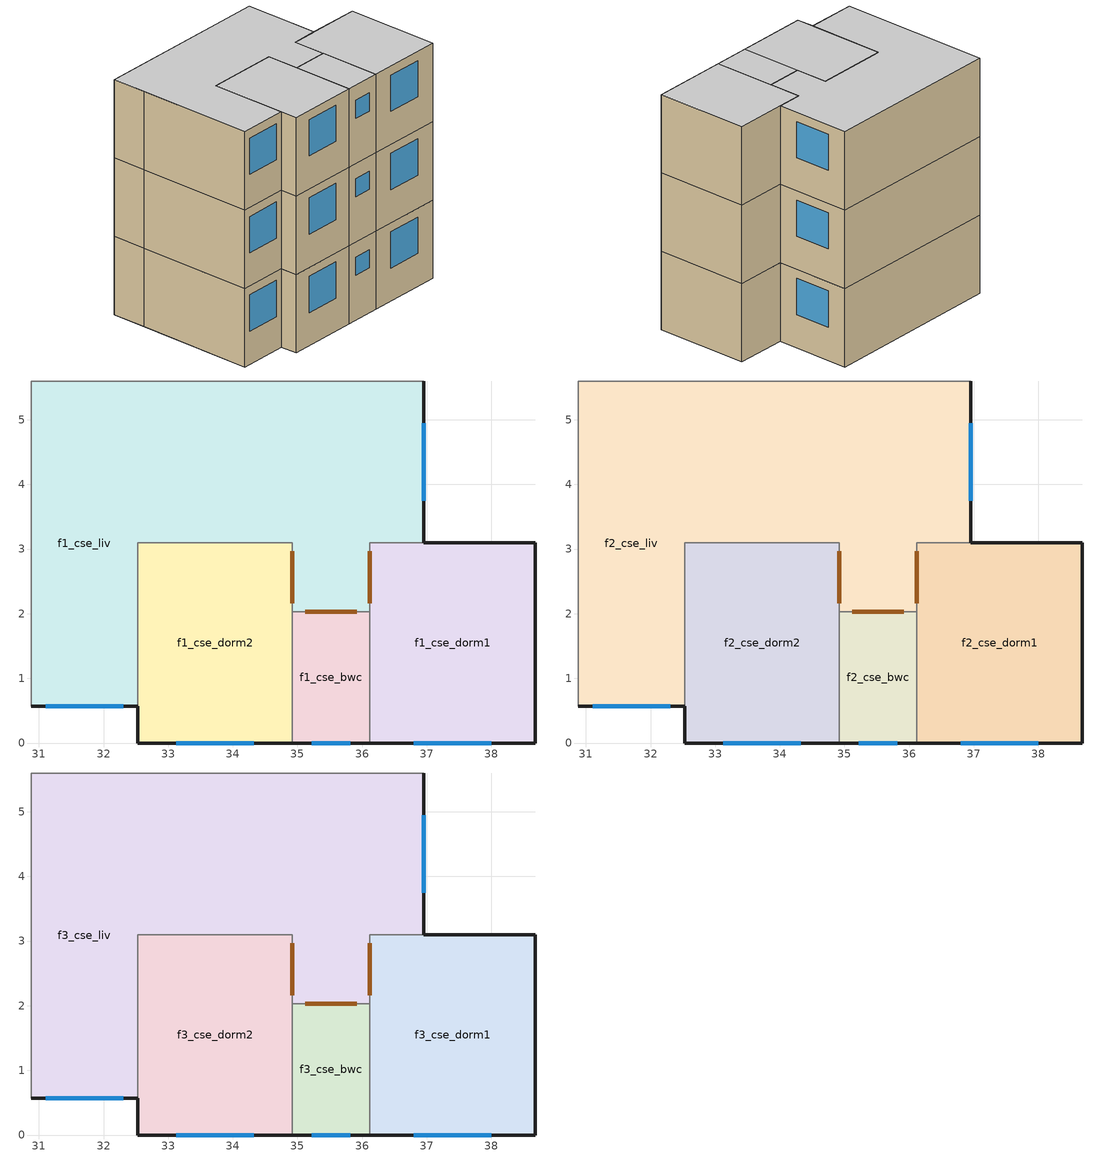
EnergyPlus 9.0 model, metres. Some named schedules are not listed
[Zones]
f1_cse_bwc
 floor othersideconditionsmodel (slab): 36.12,2.03 36.12,0 34.92,0 34.92,2.03 z0
 wall outside (ext_wall): 34.92,0 36.12,0 z0:2.6
 wall to f1_cse_dorm1 (int_wall): 36.12,0 36.12,2.03 z0:2.6
 wall to f1_cse_liv (int_wall): 36.12,2.03 34.92,2.03 z0:2.6
 wall to f1_cse_dorm2 (int_wall): 34.92,2.03 34.92,0 z0:2.6
 window (simple_window): 35.22,0 35.82,0 z1.5:2.1
 door inside (door_3cm): 35.92,2.03 35.12,2.03 z0:2.1
f1_cse_dorm1
 floor othersideconditionsmodel (slab): 38.68,3.1 38.68,0 36.12,0 36.12,3.1 z0
 wall outside (ext_wall): 36.12,0 38.68,0 38.68,3.1 36.95,3.1 z0:2.6
 wall to f1_cse_liv (int_wall): 36.95,3.1 36.12,3.1 36.12,2.03 z0:2.6
 window (simple_window): 36.8,0 38,0 z1.1:2.3
 door inside (door_3cm): 36.12,2.96 36.12,2.17 z0:2.1
f1_cse_dorm2
 floor othersideconditionsmodel (slab): 34.92,3.1 34.92,0 32.53,0 32.53,3.1 z0
 wall outside (ext_wall): 32.53,0.57 32.53,0 34.92,0 z0:2.6
 wall to f1_cse_liv (int_wall): 34.92,2.03 34.92,3.1 32.53,3.1 32.53,0.57 z0:2.6
 window (simple_window): 33.12,0 34.33,0 z1.1:2.3
 door inside (door_3cm): 34.92,2.17 34.92,2.96 z0:2.1
f1_cse_liv
 floor othersideconditionsmodel (slab): 36.95,5.6 36.95,3.1 36.12,3.1 36.12,2.03 34.92,2.03 34.92,3.1 32.53,3.1 32.53,0.57 30.88,0.57 30.88,5.6 z0
 wall outside (ext_wall): 36.95,3.1 36.95,5.6 / 30.88,0.57 32.53,0.57 z0:2.6
 wall adiabatic (int_wall): 36.95,5.6 30.88,5.6 30.88,4.47 30.88,0.57 z0:2.6
 window (simple_window): 36.95,3.75 36.95,4.95 / 31.11,0.57 32.3,0.57 z1.1:2.3
f2_cse_bwc
 floor to f1_cse_bwc (floor): 36.12,2.03 36.12,0 34.92,0 34.92,2.03 z2.6
 wall outside (ext_wall): 34.92,0 36.12,0 z2.6:5.2
 wall to f2_cse_dorm1 (int_wall): 36.12,0 36.12,2.03 z2.6:5.2
 wall to f2_cse_liv (int_wall): 36.12,2.03 34.92,2.03 z2.6:5.2
 wall to f2_cse_dorm2 (int_wall): 34.92,2.03 34.92,0 z2.6:5.2
 window (simple_window): 35.22,0 35.82,0 z4.1:4.7
 door inside (door_3cm): 35.92,2.03 35.12,2.03 z2.6:4.7
f2_cse_dorm1
 floor to f1_cse_dorm1 (floor): 38.68,3.1 38.68,0 36.12,0 36.12,3.1 z2.6
 wall outside (ext_wall): 36.12,0 38.68,0 38.68,3.1 36.95,3.1 z2.6:5.2
 wall to f2_cse_liv (int_wall): 36.95,3.1 36.12,3.1 36.12,2.03 z2.6:5.2
 window (simple_window): 36.8,0 38,0 z3.7:4.9
 door inside (door_3cm): 36.12,2.96 36.12,2.17 z2.6:4.7
f2_cse_dorm2
 floor to f1_cse_dorm2 (floor): 34.92,3.1 34.92,0 32.53,0 32.53,3.1 z2.6
 wall outside (ext_wall): 32.53,0.57 32.53,0 34.92,0 z2.6:5.2
 wall to f2_cse_liv (int_wall): 34.92,2.03 34.92,3.1 32.53,3.1 32.53,0.57 z2.6:5.2
 window (simple_window): 33.12,0 34.33,0 z3.7:4.9
 door inside (door_3cm): 34.92,2.17 34.92,2.96 z2.6:4.7
f2_cse_liv
 floor to f1_cse_liv (floor): 36.95,5.6 36.95,3.1 36.12,3.1 36.12,2.03 34.92,2.03 34.92,3.1 32.53,3.1 32.53,0.57 30.88,0.57 30.88,5.6 z2.6
 wall outside (ext_wall): 36.95,3.1 36.95,5.6 / 30.88,0.57 32.53,0.57 z2.6:5.2
 wall adiabatic (int_wall): 36.95,5.6 30.88,5.6 30.88,4.47 30.88,0.57 z2.6:5.2
 window (simple_window): 36.95,3.75 36.95,4.95 / 31.11,0.57 32.3,0.57 z3.7:4.9
f3_cse_bwc
 floor to f2_cse_bwc (floor): 36.12,2.03 36.12,0 34.92,0 34.92,2.03 z5.2
 wall outside (ext_wall): 34.92,0 36.12,0 z5.2:7.8
 wall to f3_cse_dorm1 (int_wall): 36.12,0 36.12,2.03 z5.2:7.8
 wall to f3_cse_liv (int_wall): 36.12,2.03 34.92,2.03 z5.2:7.8
 wall to f3_cse_dorm2 (int_wall): 34.92,2.03 34.92,0 z5.2:7.8
 window (simple_window): 35.22,0 35.82,0 z6.7:7.3
 door inside (door_3cm): 35.92,2.03 35.12,2.03 z5.2:7.3
 ceiling adiabatic (ceiling): 34.92,2.03 34.92,0 36.12,0 36.12,2.03 z7.8
f3_cse_dorm1
 floor to f2_cse_dorm1 (floor): 38.68,3.1 38.68,0 36.12,0 36.12,3.1 z5.2
 wall outside (ext_wall): 36.12,0 38.68,0 38.68,3.1 36.95,3.1 z5.2:7.8
 wall to f3_cse_liv (int_wall): 36.95,3.1 36.12,3.1 36.12,2.03 z5.2:7.8
 window (simple_window): 36.8,0 38,0 z6.3:7.5
 door inside (door_3cm): 36.12,2.96 36.12,2.17 z5.2:7.3
 ceiling adiabatic (ceiling): 36.12,3.1 36.12,0 38.68,0 38.68,3.1 z7.8
f3_cse_dorm2
 floor to f2_cse_dorm2 (floor): 34.92,3.1 34.92,0 32.53,0 32.53,3.1 z5.2
 wall outside (ext_wall): 32.53,0.57 32.53,0 34.92,0 z5.2:7.8
 wall to f3_cse_liv (int_wall): 34.92,2.03 34.92,3.1 32.53,3.1 32.53,0.57 z5.2:7.8
 window (simple_window): 33.12,0 34.33,0 z6.3:7.5
 door inside (door_3cm): 34.92,2.17 34.92,2.96 z5.2:7.3
 ceiling adiabatic (ceiling): 32.53,3.1 32.53,0 34.92,0 34.92,3.1 z7.8
f3_cse_liv
 floor to f2_cse_liv (floor): 36.95,5.6 36.95,3.1 36.12,3.1 36.12,2.03 34.92,2.03 34.92,3.1 32.53,3.1 32.53,0.57 30.88,0.57 30.88,5.6 z5.2
 wall outside (ext_wall): 36.95,3.1 36.95,5.6 / 30.88,0.57 32.53,0.57 z5.2:7.8
 wall adiabatic (int_wall): 36.95,5.6 30.88,5.6 30.88,4.47 30.88,0.57 z5.2:7.8
 window (simple_window): 36.95,3.75 36.95,4.95 / 31.11,0.57 32.3,0.57 z6.3:7.5
 ceiling adiabatic (ceiling): 30.88,5.6 30.88,0.57 32.53,0.57 32.53,3.1 34.92,3.1 34.92,2.03 36.12,2.03 36.12,3.1 36.95,3.1 36.95,5.6 z7.8
[Building]
model: Loads convergence tolerance value=0.04; Maximum number of warmup days=25; Minimum number of warmup days=6; North axis=0; Solar distribution=FullInteriorAndExteriorWithReflections; Temperature convergence tolerance value=0.4; Terrain=City
[Site:GroundDomain:Slab]
ground_domain: 1, 0.4, 1.6, 10, No, Full, 6, 5, Timestep, ground_coupled_oscm, OnGrade, 1250, 30, 50, 1500, 1.5, finite_diff, Site:GroundTemperature:Undisturbed:FiniteDifference, No
[Site:GroundTemperature:Undisturbed:FiniteDifference]
finite_diff: 0.4, 1250, 30, 50, 1500, 1.5
[Construction]
ceiling: piso_ceramico_0.7, contrapiso, concreto_10cm_0.5
floor: concreto_10cm_0.5, contrapiso, piso_ceramico_0.7
slab: concreto_10cm_0.5
door_3cm: porta_madeira_3cm_0.5
simple_window: vid_0.87
ext_wall: placa_cimenticia, la_vidro_5cm, gesso_0.5
int_wall: gesso_0.5, la_vidro_5cm, gesso_0.5
[Material] Thermal absorptance=0.9
Name | Conductivity | Density | Roughness | Solar absorptance | Specific heat | Thickness | Visible absorptance
concreto_10cm_0.5 | 1.75 | 2200 | Rough | 0.5 | 1000 | 0.1 | 0.5
contrapiso | 1.15 | 2000 | MediumRough | 0.7 | 1000 | 0.02 | 0.7
piso_ceramico_0.7 | 1.05 | 2000 | Smooth | 0.7 | 920 | 0.0075 | 0.7
porta_madeira_3cm_0.5 | 0.15 | 650 | MediumSmooth | 0.5 | 2300 | 0.03 | 0.5
placa_cimenticia | 1.15 | 2000 | MediumSmooth | 0.5 | 1000 | 0.01 | 0.5
gesso_0.5 | 0.35 | 900 | Smooth | 0.5 | 870 | 0.0125 | 0.5
[Material:NoMass]
la_vidro_5cm: Roughness=Smooth; Thermal resistance=1.25; Thermal absorptance=0.9; Solar absorptance=0.7; Visible absorptance=0.7
[WindowMaterial:SimpleGlazingSystem]
vid_0.87: Solar heat gain coefficient=0.87; U factor=5.7
[SurfaceProperty:OtherSideConditionsModel]
ground_coupled_oscm: Type of modeling=GroundCoupledSurface
[Zone] Multiplier=1
f1_cse_bwc; f1_cse_dorm1; f1_cse_dorm2; f1_cse_liv; f2_cse_bwc; f2_cse_dorm1; f2_cse_dorm2; f2_cse_liv; f3_cse_bwc; f3_cse_dorm1; f3_cse_dorm2; f3_cse_liv
[AirflowNetwork:MultiZone:Component:DetailedOpening] Discharge coefficient for opening factor 1=0.001; Discharge coefficient for opening factor 2=0.65; Extra crack length or height of pivoting axis=0; Height factor for opening factor 1=1; Height factor for opening factor 2=1; Number of sets of opening factor data=2; Opening factor 1=0; Opening factor 2=1; Start height factor for opening factor 1=0; Start height factor for opening factor 2=0; Type of rectangular large vertical opening lvo=NonPivoted; Width factor for opening factor 1=0
Name | Air mass flow coefficient when opening is closed | Air mass flow exponent when opening is closed | Width factor for opening factor 2
window_opening | 0.0003 | 0.63 | 0.45
door_opening | 0.0024 | 0.59 | 1
[AirflowNetwork:SimulationControl]
afn_control: Absolute airflow convergence tolerance=1e-06; Airflownetwork control=MultizoneWithoutDistribution; Azimuth angle of long axis of building=90; Building type=LowRise; Convergence acceleration limit=-0.5; Height selection for local wind pressure calculation=OpeningHeight; Initialization type=LinearInitializationMethod; Maximum number of iterations=500; Ratio of building width along short axis to width along long axis=0.5; Relative airflow convergence tolerance=0.0001; Wind pressure coefficient type=SurfaceAverageCalculation
[AirflowNetwork:MultiZone:Surface] Window door opening factor or crack factor=1
Name | Surface | Leakage component | Ventilation control mode | Venting availability schedule | Ventilation control zone temperature setpoint schedule
afn_f1_cse_bwc_door_n | f1_cse_bwc_door_n | door_opening | NoVent
afn_f1_cse_bwc_window_s | f1_cse_bwc_window_s | window_opening | Constant
afn_f1_cse_dorm1_door_w | f1_cse_dorm1_door_w | door_opening | Constant
afn_f1_cse_dorm1_window_s | f1_cse_dorm1_window_s | window_opening | Temperature | sch_window_behav | sch_afn_dorm
afn_f1_cse_dorm2_door_e | f1_cse_dorm2_door_e | door_opening | Constant
afn_f1_cse_dorm2_window_s | f1_cse_dorm2_window_s | window_opening | Temperature | sch_window_behav | sch_afn_dorm
afn_f1_cse_liv_window_e | f1_cse_liv_window_e | window_opening | Temperature | sch_window_behav | sch_afn_liv
afn_f1_cse_liv_window_s | f1_cse_liv_window_s | window_opening | Temperature | sch_window_behav | sch_afn_liv
afn_f2_cse_bwc_door_n | f2_cse_bwc_door_n | door_opening | NoVent
afn_f2_cse_bwc_window_s | f2_cse_bwc_window_s | window_opening | Constant
afn_f2_cse_dorm1_door_w | f2_cse_dorm1_door_w | door_opening | Constant
afn_f2_cse_dorm1_window_s | f2_cse_dorm1_window_s | window_opening | Temperature | sch_window_behav | sch_afn_dorm
afn_f2_cse_dorm2_door_e | f2_cse_dorm2_door_e | door_opening | Constant
afn_f2_cse_dorm2_window_s | f2_cse_dorm2_window_s | window_opening | Temperature | sch_window_behav | sch_afn_dorm
afn_f2_cse_liv_window_e | f2_cse_liv_window_e | window_opening | Temperature | sch_window_behav | sch_afn_liv
afn_f2_cse_liv_window_s | f2_cse_liv_window_s | window_opening | Temperature | sch_window_behav | sch_afn_liv
afn_f3_cse_bwc_door_n | f3_cse_bwc_door_n | door_opening | NoVent
afn_f3_cse_bwc_window_s | f3_cse_bwc_window_s | window_opening | Constant
afn_f3_cse_dorm1_door_w | f3_cse_dorm1_door_w | door_opening | Constant
afn_f3_cse_dorm1_window_s | f3_cse_dorm1_window_s | window_opening | Temperature | sch_window_behav | sch_afn_dorm
afn_f3_cse_dorm2_door_e | f3_cse_dorm2_door_e | door_opening | Constant
afn_f3_cse_dorm2_window_s | f3_cse_dorm2_window_s | window_opening | Temperature | sch_window_behav | sch_afn_dorm
afn_f3_cse_liv_window_e | f3_cse_liv_window_e | window_opening | Temperature | sch_window_behav | sch_afn_liv
afn_f3_cse_liv_window_s | f3_cse_liv_window_s | window_opening | Temperature | sch_window_behav | sch_afn_liv
[AirflowNetwork:MultiZone:Zone]
Name | Zone
afn_f1_cse_bwc | f1_cse_bwc
afn_f1_cse_dorm1 | f1_cse_dorm1
afn_f1_cse_dorm2 | f1_cse_dorm2
afn_f1_cse_liv | f1_cse_liv
afn_f2_cse_bwc | f2_cse_bwc
afn_f2_cse_dorm1 | f2_cse_dorm1
afn_f2_cse_dorm2 | f2_cse_dorm2
afn_f2_cse_liv | f2_cse_liv
afn_f3_cse_bwc | f3_cse_bwc
afn_f3_cse_dorm1 | f3_cse_dorm1
afn_f3_cse_dorm2 | f3_cse_dorm2
afn_f3_cse_liv | f3_cse_liv
